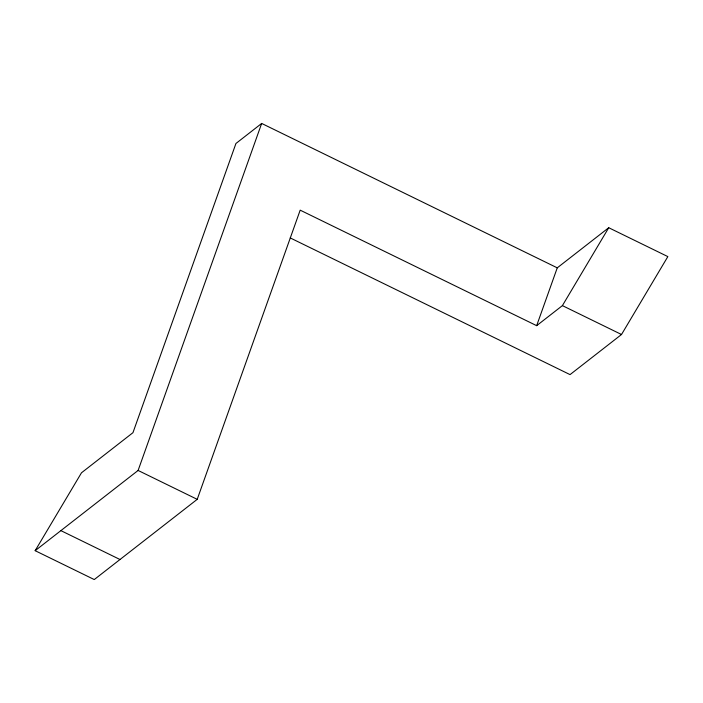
<?xml version="1.0" encoding="UTF-8"?>
<svg xmlns="http://www.w3.org/2000/svg" width="703" height="703" viewBox="0 0 703 703"><rect width="100%" height="100%" fill="white"/><g stroke="black" fill="none" stroke-linecap="round" stroke-linejoin="round"><path stroke-width="1.05" d="M608.736 227.728L562.4 305.62L536.661 325.674L300.19 210.153L197.218 499.341L94.264 579.562L35.15 550.686L138.104 470.456L261.665 123.438L557.259 267.843L608.736 227.728L667.85 256.604L621.514 334.505L570.045 374.611L290.216 237.913M536.661 325.674L557.259 267.843M35.15 550.686L81.486 472.794L132.955 432.679L235.936 143.491L261.665 123.438M562.4 305.62L621.514 334.505M138.104 470.456L197.218 499.341M60.889 530.624L120.002 559.509"/></g></svg>
